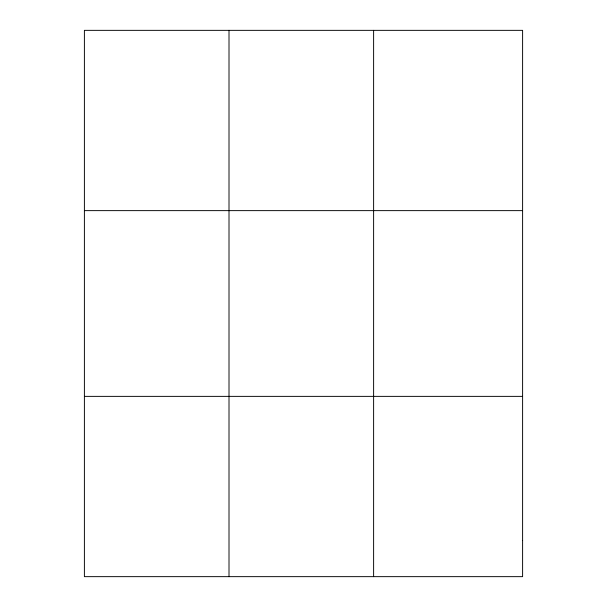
<?xml version="1.0" encoding="UTF-8"?>
<svg xmlns="http://www.w3.org/2000/svg" width="607" height="607" viewBox="0 0 607 607"><rect width="100%" height="100%" fill="white"/><g stroke="black" fill="none" stroke-linecap="round" stroke-linejoin="round"><path stroke-width="0.91" d="M229.006 576.65L229.006 30.35M373.616 576.65L373.616 30.35M84.396 210.629L522.604 210.629M84.396 396.371L522.604 396.371M522.604 540.594L522.604 576.65L84.396 576.65L84.396 30.35L522.604 30.35L522.604 540.594"/></g></svg>
